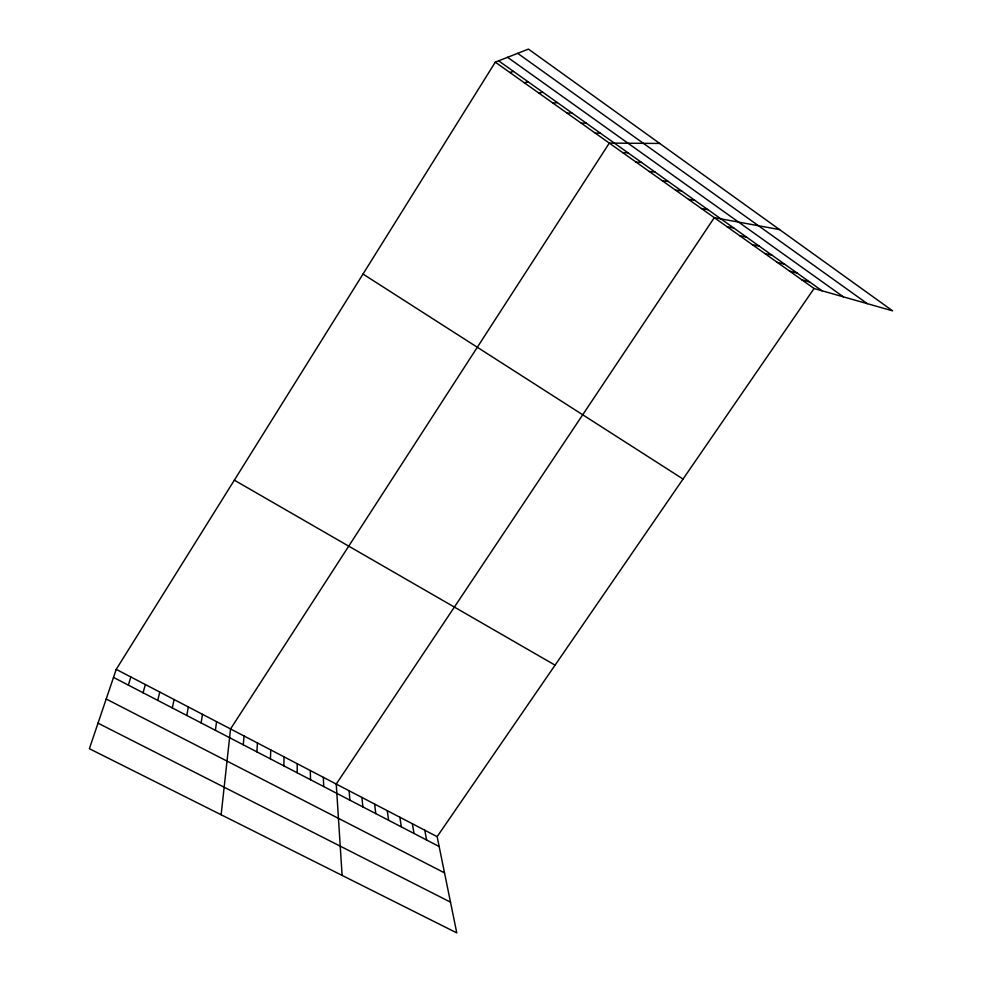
<?xml version="1.0" encoding="UTF-8"?>
<svg xmlns="http://www.w3.org/2000/svg" width="982" height="982" viewBox="0 0 982 982"><rect width="100%" height="100%" fill="white"/><g stroke="black" fill="none" stroke-linecap="round" stroke-linejoin="round"><path stroke-width="1.47" d="M283.859 765.874L284.031 756.84M270.418 758.89L270.774 749.929M256.891 751.868L257.444 742.981M243.29 744.798L244.039 735.997M221.134 814.753L230.549 728.963L609.306 143.102L659.72 143.458M215.402 730.326L216.568 721.672M201.114 722.912L202.501 714.331M186.752 715.448L188.348 706.954M172.28 707.936L174.109 699.528M157.734 700.375L159.771 692.064M143.077 692.764L145.348 684.54M128.335 685.117L130.839 676.979M116.232 669.356L89.374 748.701L456.777 932.9L437.137 836.664L814.078 288.512L892.626 310.852L528.451 49.1L495.296 62.148L116.232 669.356L437.137 836.664M509.891 72.508L513.439 71.379M524.376 82.795L528.156 81.837M538.774 93.02L542.776 92.234M553.075 103.171L557.297 102.558M567.277 113.261L571.708 112.807M581.381 123.278L586.033 122.983M595.387 133.221L600.26 133.098M622.723 152.627L628.001 152.824M636.054 162.104L641.528 162.435M649.311 171.506L654.969 171.997M662.469 180.848L668.325 181.486M675.542 190.14L681.594 190.925M688.542 199.371L694.765 200.291M701.455 208.54L707.862 209.608M779.573 229.604L714.282 217.648L336.249 784.066L342.104 875.404M727.036 226.707L733.812 228.045M739.704 235.692L746.651 237.178M752.298 244.641L759.417 246.261M764.806 253.528L772.097 255.271M777.241 262.354L784.704 264.232M789.589 271.13L797.224 273.131M801.877 279.845L809.671 281.981M98.016 723.169L450.505 902.151M106.191 699.012L444.527 872.863M113.507 677.408L439.15 846.521M234.33 480.173L555.076 665.158M363.009 274.052L683.055 479.044M498.623 60.835L822.044 290.782M495.296 62.148L814.078 288.512M507.584 57.312L843.415 296.859M517.686 53.335L867.327 303.659M424.776 830.22L426.618 840.015M412.354 823.738L414.023 833.472M399.846 817.22L401.343 826.881M387.276 810.666L388.602 820.265M374.633 804.074L375.775 813.612M361.916 797.445L362.874 806.909M349.126 790.78L349.899 800.17M323.311 777.314L323.729 786.582M310.3 770.539L310.521 779.72M297.202 763.701L297.227 772.822"/></g></svg>
